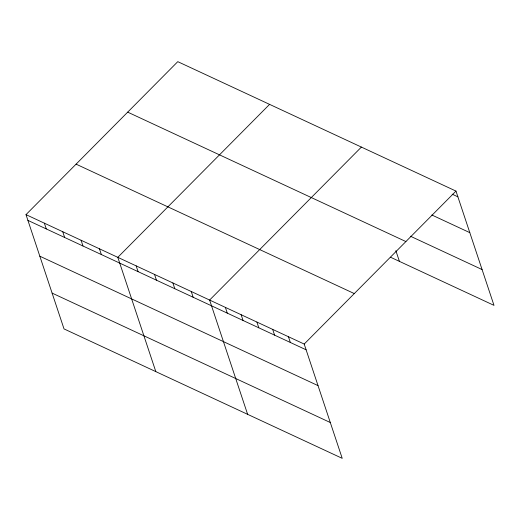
<?xml version="1.0" encoding="UTF-8"?>
<svg xmlns="http://www.w3.org/2000/svg" width="520" height="520" viewBox="0 0 520 520"><rect width="100%" height="100%" fill="white"/><g stroke="black" fill="none" stroke-linecap="round" stroke-linejoin="round"><path stroke-width="0.78" d="M26 214.63L304.2 344.058L342.219 458.341L64.019 328.913L26 214.63L177.781 61.659L455.981 191.087L494 305.37L390.598 257.264M269.588 104.37L117.806 257.342L155.825 371.625M361.394 147.082L209.612 300.053L247.631 414.336M304.2 344.058L455.981 191.087M452.166 194.175L457.899 196.839M431.834 214.988L469.813 232.655M410.429 236.217L482.085 269.555M127.692 112.138L405.899 241.566M76.089 164.151L354.289 293.579M27.911 220.383L306.118 349.81M39.826 256.197L318.032 385.625M52.104 293.098L330.304 422.526M395.863 250.698L399.412 261.365M288.438 336.726L290.349 342.472M272.675 329.387L274.586 335.14M256.906 322.056L258.824 327.808M241.144 314.724L243.055 320.469M225.381 307.385L227.292 313.137M191.25 291.512L193.167 297.258M172.894 282.971L174.805 288.717M154.531 274.423L156.442 280.176M136.169 265.882L138.079 271.635M99.444 248.8L101.361 254.547M81.081 240.26L82.999 246.006M62.725 231.712L64.636 237.464M44.363 223.171L46.273 228.924"/></g></svg>
